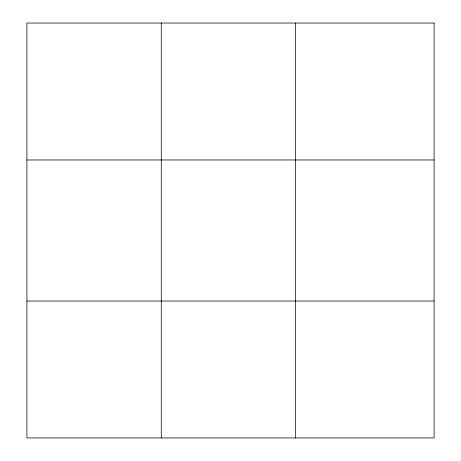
<?xml version="1.0" encoding="UTF-8"?>
<svg xmlns="http://www.w3.org/2000/svg" width="461" height="461" viewBox="0 0 461 461"><rect width="100%" height="100%" fill="white"/><g stroke="black" fill="none" stroke-linecap="round" stroke-linejoin="round"><path stroke-width="0.69" d="M161.281 23.05L161.281 437.95M295.651 23.05L295.651 437.95M26.911 159.967L434.089 159.967M26.911 301.033L434.089 301.033M434.089 23.05L434.089 437.95L26.911 437.95L26.911 23.05L434.089 23.05"/></g></svg>
